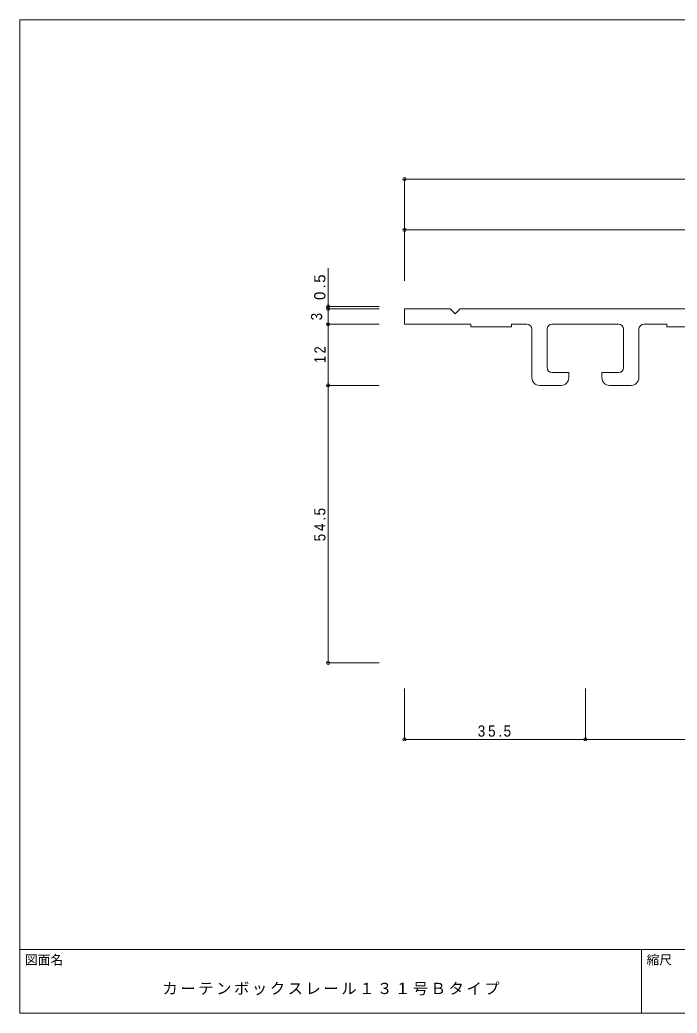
# Model space of a CAD drawing. Units: millimetres on the paper. Extents: x -141 to 141, y -98 to 98.
# Drawn here: x -141 to -12, y -97.5 to 97.5 of the extents above; entities that cross this region are included whole.
import ezdxf
from ezdxf.enums import TextEntityAlignment as Align

# ---------------------------------------------------------------- set-up
doc = ezdxf.new("R2010")
doc.units = ezdxf.units.MM
doc.header["$PDMODE"] = 32
doc.header["$PDSIZE"] = 0.6
for name, color, linetype, lineweight in [('0-0_ＫＢ製品', 2, 'Continuous', 9), ('0-3_寸法', 4, 'Continuous', 9), ('F-0_図面枠', 5, 'Continuous', 9), ('F-5_F-5ﾚｲﾔ', 7, 'Continuous', 9)]:
    doc.layers.add(name, color=color, linetype=linetype, lineweight=lineweight)
doc.styles.add('HGｺﾞｼｯｸM', font='')
doc.styles.get('HGｺﾞｼｯｸM').set_extended_font_data('HGｺﾞｼｯｸM')

msp = doc.modelspace()

# ---------------------------------------------------------------- linework, layer by layer
at = {"layer": '0-0_ＫＢ製品'}
for p, q in [((-41.5, 37.75), (-44.5, 37.75)), ((-23.5, 37.75), (-36.5, 37.75)), ((-18.5, 37.75), (-14, 37.75)), ((-40.5, 27.25), (-40.5, 36.75)), ((-37.5, 29.25), (-37.5, 36.75)), ((-22.5, 29.25), (-22.5, 36.75)), ((-19.5, 27.25), (-19.5, 36.75)), ((-33.25, 28.25), (-36.5, 28.25)), ((-33.25, 27.25), (-33.25, 28.25)), ((-26.75, 28.25), (-23.5, 28.25)), ((-26.75, 27.25), (-26.75, 28.25)), ((-34.75, 25.75), (-39, 25.75)), ((-25.25, 25.75), (-21, 25.75))]:
    msp.add_line(p, q, dxfattribs=at)
for points in [[(62.5, 41.25), (62.5, 40.75), (-54.577, 40.75), (-55.549, 39.79), (-56.545, 40.75)], [(-56.545, 40.75), (-65.5, 40.75), (-65.5, 37.75), (-52.5, 37.75)], [(-44.5, 37.75), (-44.5, 37.25), (-52.5, 37.25), (-52.5, 37.75)], [(-6, 37.25), (-14, 37.25), (-14, 37.75)]]:
    msp.add_lwpolyline(points, dxfattribs=at)
for centre, radius, start, end in [((-41.5, 36.75), 1, 0, 90), ((-36.5, 36.75), 1, 90, 180), ((-23.5, 36.75), 1, 0, 90), ((-18.5, 36.75), 1, 90, 180), ((-36.5, 29.25), 1, 180, 270), ((-23.5, 29.25), 1, 270, 0), ((-39, 27.25), 1.5, 180, 270), ((-34.75, 27.25), 1.5, 270, 0), ((-25.25, 27.25), 1.5, 180, 270), ((-21, 27.25), 1.5, 270, 0)]:
    msp.add_arc(centre, radius, start, end, dxfattribs=at)
at = {"layer": '0-3_寸法'}
for p, q in [((-65.5, 66.25), (65.5, 66.25)), ((-65.5, 66.25), (-65.5, 56.25)), ((62.5, 56.25), (-65.5, 56.25)), ((-65.5, 56.25), (-65.5, 46.25)), ((-80.5, 48.75), (-80.5, 40.75)), ((-80.5, 41.25), (-70.5, 41.25)), ((-80.5, 40.75), (-70.5, 40.75)), ((-80.5, 40.75), (-80.5, 37.75)), ((-80.5, 37.75), (-70.5, 37.75)), ((-80.5, 37.75), (-80.5, 25.75)), ((-80.5, 25.75), (-70.5, 25.75)), ((-80.5, 25.75), (-80.5, -28.75)), ((-80.5, -28.75), (-70.5, -28.75)), ((-65.5, -43.75), (-65.5, -33.75)), ((-30, -43.75), (-30, -33.75)), ((-30, -43.75), (-65.5, -43.75)), ((16, -43.75), (-30, -43.75))]:
    msp.add_line(p, q, dxfattribs=at)
for p in [(-65.5, 66.25), (-65.5, 56.25), (-80.5, 41.25), (-80.5, 40.75), (-80.5, 37.75), (-80.5, 25.75), (-80.5, -28.75), (-65.5, -43.75), (-30, -43.75)]:
    msp.add_point(p, dxfattribs=at)
at = {"layer": 'F-0_図面枠'}
for p, q in [((-141, 97.5), (141, 97.5)), ((-141, -97.5), (-141, 97.5)), ((-141, -85), (141, -85)), ((-19, -97.5), (-19, -85)), ((141, -97.5), (-141, -97.5))]:
    msp.add_line(p, q, dxfattribs=at)

# ---------------------------------------------------------------- texts
at = {"layer": '0-3_寸法', "color": 7, "style": 'HGｺﾞｼｯｸM', "width": 0.9}
msp.add_text('3', height=2.199, rotation=90, dxfattribs=at).set_placement((-81, 38.5), align=Align.BOTTOM_LEFT)
at = {"layer": '0-3_寸法', "color": 7, "char_height": 2.199, "attachment_point": 7, "rotation": 90, "style": 'HGｺﾞｼｯｸM'}
for s, insert in [('\\T1.38;0.5', (-81, 42.5)), ('\\T1.36;\\W0.85;12', (-81, 30.125)), ('\\T1.38;\\W0.9;54.5', (-81, -4.875))]:
    msp.add_mtext(s, dxfattribs=dict(at, insert=insert))
at = {"layer": '0-3_寸法', "color": 7, "insert": (-51.125, -43.25), "char_height": 2.199, "attachment_point": 7, "style": 'HGｺﾞｼｯｸM'}
msp.add_mtext('\\T1.38;\\W0.9;35.5', dxfattribs=at)
at = {"layer": 'F-0_図面枠', "color": 7, "style": 'HGｺﾞｼｯｸM'}
msp.add_text('図面名', height=1.833, dxfattribs=at).set_placement((-140, -88.5), align=Align.BOTTOM_LEFT)
at = {"layer": 'F-5_F-5ﾚｲﾔ', "style": 'HGｺﾞｼｯｸM'}
msp.add_text('縮尺', height=1.833, dxfattribs=at).set_placement((-18, -88.5), align=Align.BOTTOM_LEFT)
at = {"layer": 'F-5_F-5ﾚｲﾔ', "insert": (-113, -94), "char_height": 2.199, "attachment_point": 7, "style": 'HGｺﾞｼｯｸM'}
msp.add_mtext('\\T1.17;カーテンボックスレール１３１号Ｂタイプ', dxfattribs=at)

doc.saveas('drawing.dxf')
